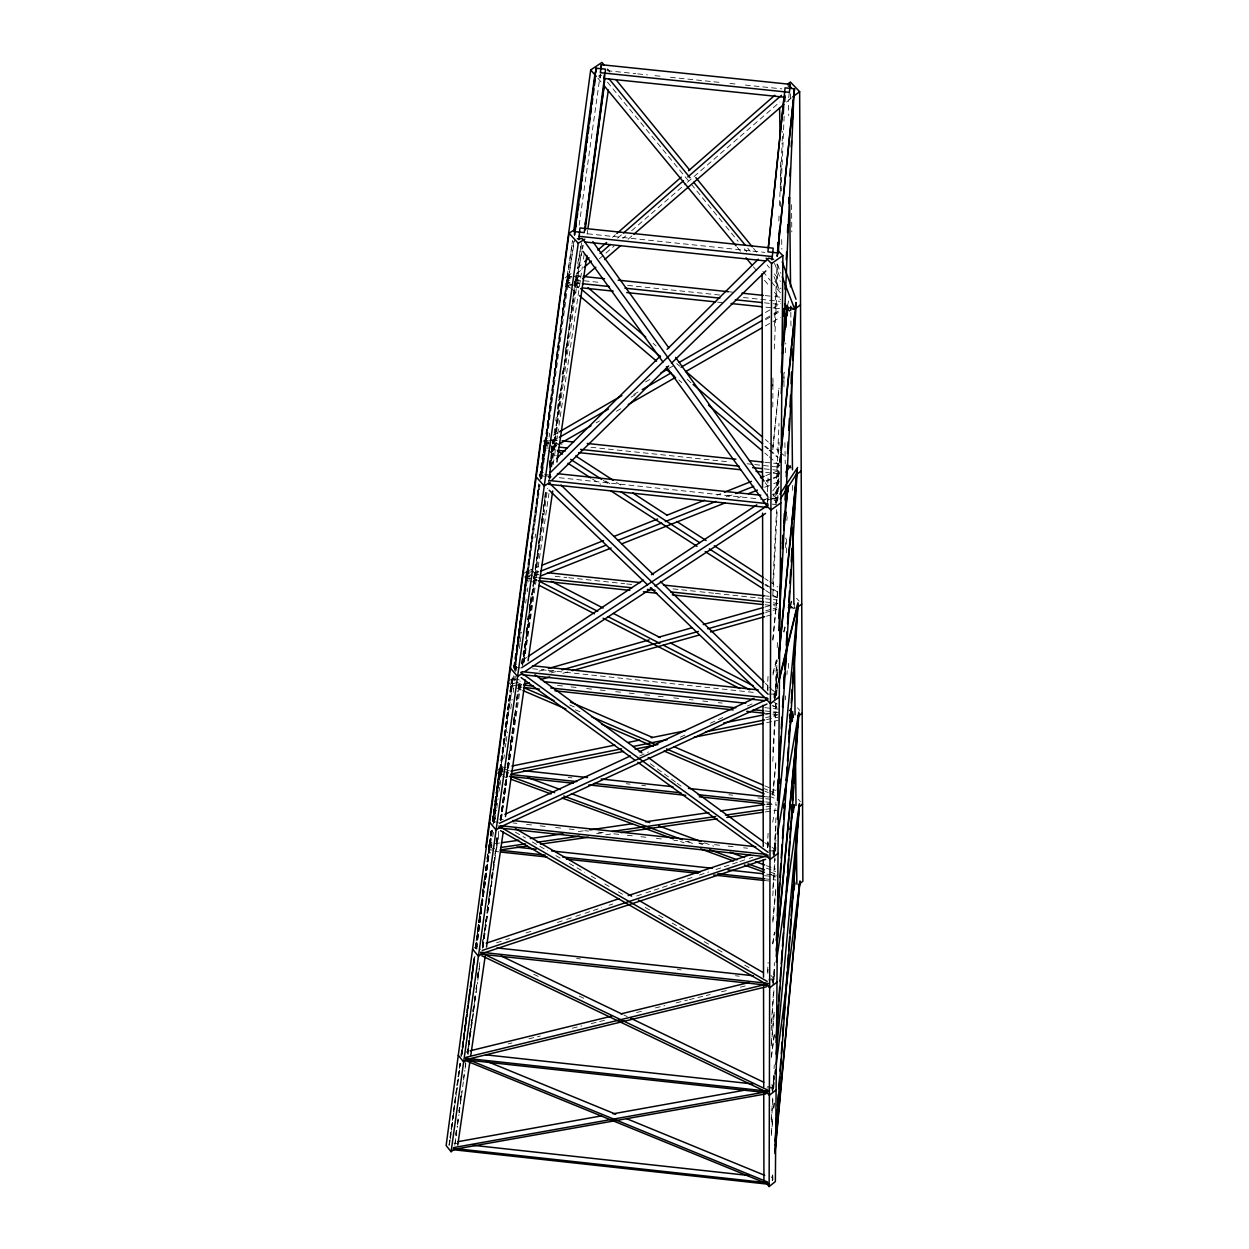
<?xml version="1.0" encoding="UTF-8"?>
<svg xmlns="http://www.w3.org/2000/svg" width="1249" height="1249" viewBox="0 0 1249 1249"><rect width="100%" height="100%" fill="white"/><g stroke="black" fill="none" stroke-linecap="round" stroke-linejoin="round"><path stroke-width="0.75" stroke-dasharray="5 3.75" d="M541.036 477.274L544.47 440.616L548.17 440.647M541.395 478.586L544.47 440.616M549.576 477.337L549.591 473.917M570.59 288.176L567.624 285.662L567.655 278.418L574.774 276.294L580.691 281.353M772.819 407.08L772.928 378.01M541.332 477.696L567.077 278.433L570.387 278.777M575.352 279.308L551.324 467.001M515.244 671.993L515.322 664.983M773.1 853.645L773.147 850.397M515.166 669.042L526.407 571.901L529.748 571.98M600.285 74.472L600.207 78.047L601.034 71.677M493.574 823.153L509.873 692.961M772.335 982.339L772.397 979.341M493.979 822.498L511.59 679.487L514.619 679.597M545.095 448.578L545.282 441.99L551.231 440.116L557.741 444.347M493.386 818.454L499.225 769.29L502.925 769.446M494.198 822.498L494.307 819.282M767.76 504.939L767.386 493.761M767.479 491.809L768.119 476.228M774.411 326.223L777.034 263.898M778.83 221.026L779.079 215.187M779.485 205.445L782.093 143.12M782.186 141.168L782.592 131.426M767.932 501.036L768.088 497.133M772.772 386.019L773.115 378.213M774.333 348.971L777.955 263.196M780.344 206.663L780.594 200.808M781 191.066L784.2 115.033M776.3 504.752L775.66 499.413L779.017 423.442M776.378 502.801L778.111 463.816M778.549 454.074L779.064 442.365M527.047 579.083L527.328 573.057L532.308 571.386L539.225 574.977M476.853 949.287L477.009 946.289M767.323 690.166L768.119 674.632M772.803 583.424L776.581 509.686M776.987 501.926L778.97 463.114M767.901 690.775L768.088 686.888M772.788 595.586L777.19 510.107M777.69 500.396L779.095 473.199M783.794 381.897L784.294 372.186M785.293 352.764L785.793 343.053M775.114 698.581L776.488 661.096M777.206 647.513L777.518 641.689M775.223 696.63L777.19 659.722M767.308 846.916L768.104 833.333M772.866 751.836L775.691 703.328M776.144 695.552L777.518 672.274M767.792 846.838L768.119 841.014M772.788 761.359L776.191 703.078M776.644 695.303L777.331 683.656M785.293 547.655L785.855 537.944M786.886 520.458L787.104 516.571M775.957 825.636L774.208 854.769L775.926 817.954M767.526 972.065L768.135 962.386M772.85 888.742L774.817 857.751M775.317 849.991L775.941 840.312M767.838 973.393L768.088 969.521M772.788 895.783L775.145 858.922M775.645 851.162L775.894 847.275M785.324 699.815L785.559 695.927M786.932 674.585L787.182 670.713M773.49 983.322L774.427 962.604M773.615 981.386L774.364 969.739M549.81 478.632L550.06 474.807M550.184 472.903L551.715 449.983M771.32 1023.821L773.693 988.88M771.211 1030.456L774.13 987.694M549.716 472.075L550.466 460.99M772.881 1090.97L773.521 1076.482M774.052 1068.722L774.318 1064.835M773.943 1075.42L772.616 1090.518L774.052 1074.967M771.195 1119.432L772.725 1098.043M773.412 1088.316L774.239 1076.654M771.32 1122.117L773.115 1096.95M773.802 1087.255L774.349 1079.511M772.241 1179.977L772.803 1172.187M772.522 1180.508L772.788 1176.636M771.32 1133.03L772.756 1117.543M773.646 1107.863L774.364 1100.119M771.289 1135.528L772.897 1118.089M773.802 1108.394L774.333 1102.57M772.304 1180.071L772.85 1174.263M772.46 1180.695L772.819 1176.823M772.819 920.31L775.941 887.446M772.834 922.184L775.972 889.257M774.458 969.318L773.178 982.854L774.302 973.205M771.242 1043.274L774.349 1010.238M771.211 1045.819L774.474 1011.034M767.573 847.79L768.135 841.998M772.788 793.724L775.957 760.891M767.807 847.368L768.182 843.497M772.834 795.145L776.019 762.265M794.52 603.345L794.083 607.857L794.536 605.109M775.879 833.083L773.849 854.316L774.286 851.974M774.864 696.255L775.988 684.671M776.175 682.735L777.487 669.23M775.145 695.24L777.409 672.04M775.894 502.566L778.986 471.529M779.126 471.857L776.238 500.74L772.834 500.365M772.803 639.472L777.549 591.23M772.881 640.3L777.456 593.899M767.401 501.676L767.792 497.789M772.897 447.361L778.97 387.237M772.788 449.796L779.001 388.205M788.744 97.656L789.415 91.255M528.608 617.147L523.612 661.502L543.034 513.667L522.566 664.484M528.827 615.226L530.122 603.657M530.341 601.721L531.215 594.009M522.441 665.655L525.267 640.815M526.126 633.181L526.781 627.451M528.077 615.991L527.64 619.816L528.202 615.991M500.521 820.171L503.581 795.16M503.815 793.24L504.986 783.607M501.302 818.876L506.704 774.411M506.938 772.475L508.109 762.811M509.046 755.067L509.514 751.211M510.451 743.467L510.919 739.611M514.822 665.483L526.407 571.901M483.035 947.195L489.514 895.424M489.749 893.503L490.716 885.838L490.17 889.647M491.919 876.236L492.387 872.411L491.794 876.267M493.839 860.904L493.355 864.745L493.855 860.873M468.703 1047.115L472.138 1020.074M473.121 1012.346L473.855 1006.553M474.105 1004.618L475.073 996.889M476.056 989.161L476.556 985.305M477.774 975.641L478.273 971.784M482.473 947.335L484.909 928.023M485.143 926.087L486.111 918.358M487.079 910.615L487.813 904.822M510.123 691.04L511.341 681.423M467.86 1049.956L469.093 1040.323M469.343 1038.387L470.561 1028.754M461.615 1053.516L473.933 959.06M475.432 947.491L476.946 935.938M477.196 934.002L478.445 924.369M478.695 922.433L480.209 910.864M480.459 908.944L481.458 901.232M482.457 893.519L483.222 887.742M483.472 885.806L484.471 878.094M485.471 870.397L485.986 866.541M486.985 858.828L487.734 853.036M474.542 957.983L461.989 1054.546L474.932 956.172M475.791 948.319L491.216 831.116M492.98 817.595L494.229 807.931M494.479 805.995L495.728 796.331M495.978 794.411L497.227 784.747M497.477 782.811L498.726 773.147M476.556 948.834L491.903 829.961M772.35 1092.297L774.364 1076.825M493.917 822.185L513.198 676.193M514.213 668.496L526.344 573.494L529.654 573.837M491.076 847.634L491.497 844.433L491.606 846.197M538.631 486.517L514.729 667.372L520.411 667.981M539.896 476.884L544.47 442.255L548.139 442.646M515.088 668.449L539.178 485.986M540.192 478.305L544.47 442.255M501.77 771.804L502.223 768.369L502.317 770.399M567.077 278.433L541.036 475.791L546.125 476.337M455.901 1134.311L456.4 1130.454M457.93 1118.885L457.415 1122.742L457.93 1118.932M460.459 1099.62L460.975 1095.763L460.522 1099.62M454.777 1145.317L455.791 1137.605M456.057 1135.684L457.321 1126.067M457.571 1124.131L458.086 1120.291M459.101 1112.594L460.366 1102.961M460.616 1101.04L461.88 1091.407M463.66 1077.934L464.16 1074.093M465.174 1066.396L465.69 1062.54M467.469 1053.672L468.234 1047.88M468.484 1045.944L469.749 1036.264M470.014 1034.328L471.279 1024.664M471.544 1022.728L472.044 1018.856M473.074 1011.112L473.574 1007.256M474.589 999.512L475.104 995.64M477.649 976.296L478.164 972.425M467.875 1053.375L474.479 1003.15M474.729 1001.214L476.01 991.55M476.259 989.614L476.775 985.758M477.789 978.029L479.054 968.365M479.304 966.445L479.819 962.573M482.364 943.26L482.863 939.389M482.567 947.429L486.876 914.69M487.126 912.769L489.905 891.583M491.684 878.094L492.449 872.317M496.493 841.498L497.008 837.642M482.957 947.476L491.544 882.075M491.809 880.155L496.103 847.462M496.353 845.542L497.367 837.845M500.615 820.515L507.188 770.477M507.437 768.557L508.702 758.939M508.952 757.003L510.217 747.386M510.466 745.466L511.731 735.848M511.996 733.912L512.746 728.136M513.761 720.439L514.26 716.598M501.239 819.079L515.868 707.637M516.867 699.955L518.132 690.354M518.382 688.433L518.897 684.593M521.66 663.453L522.675 655.772M522.816 664.327L536.945 556.57M537.195 554.65L538.46 545.017M538.709 543.096L539.209 539.256M540.224 531.559L540.723 527.702M541.738 520.006L542.238 516.165M543.253 508.468L543.752 504.612M544.751 496.915L545.267 493.074M545.797 492.528L543.284 511.747L546.016 492.465M549.576 463.722L550.075 459.882M551.074 452.2L551.839 446.424M549.529 476.696L550.278 470.935M550.528 469.031L569.575 323.382M569.841 321.461L571.09 311.875M571.339 309.971L572.089 304.21M573.088 296.544L573.588 292.719M574.602 285.053L575.102 281.212M549.81 478.601L550.309 474.729M449.078 1145.302L449.843 1139.51M450.093 1137.589L454.433 1104.819M454.698 1102.898L460.054 1062.415M461.068 1054.718L466.689 1012.314M466.939 1010.379L468.219 1000.746M468.469 998.825L469.749 989.177M469.999 987.256L471.279 977.624M471.529 975.688L472.809 966.055M473.059 964.134L473.839 958.342M476.134 940.997L477.399 931.364M477.664 929.443L478.929 919.795M479.194 917.874L479.959 912.098M480.974 904.385L481.489 900.529M482.504 892.816L483.02 888.96M484.034 881.248L484.55 877.407M485.564 869.694L486.08 865.838M487.11 858.125L487.61 854.269M449.499 1144.74L460.194 1063.898M461.224 1056.201L474.214 958.03M475.572 948.6L486.954 861.794M487.094 861.56L491.185 830.601M492.465 820.936L493.995 809.321M495.026 801.593L496.306 791.913M496.556 789.993L497.071 786.121M449.047 1145.083L449.827 1139.291M450.077 1137.355L459.882 1063.992M460.912 1056.264L471.232 979.029M471.482 977.093L474.074 957.796M475.354 948.132L478.976 921.106M479.226 919.17L482.067 897.937M482.317 896.001L485.408 872.832M485.674 870.896L486.189 867.04M487.219 859.312L488.515 849.663M488.765 847.728L489.28 843.871M490.311 836.143L491.091 830.351M492.371 820.702L493.152 814.91M493.417 812.974L493.933 809.118M494.963 801.39L496.243 791.741M496.509 789.805L497.024 785.949M498.819 772.428L498.054 778.221L499.116 770.649L502.801 771.039M491.544 830.616L476.088 948.678L480.756 949.193M492.902 821.577L511.497 680.97L511.575 683.344M450.343 1138.854L451.638 1129.221M451.904 1127.285L453.184 1117.652M453.449 1115.716L454.73 1106.083M454.995 1104.147L456.275 1094.514M456.541 1092.578L460.397 1063.664M461.427 1055.951L474.308 959.544M475.853 947.975L491.575 830.351M492.855 820.718L499.303 772.507M462.817 1048.489L465.658 1027.318M465.908 1025.398L475.182 956.11M476.478 948.725L491.919 831.007M493.261 821.795L512.855 675.459M513.885 667.762L526.344 573.494M771.289 1056.56L774.38 1033.36M771.336 1057.591L774.411 1034.437M476.181 947.148L491.731 831.163M493.012 821.483L512.433 676.505M513.729 666.841L526.922 573.338M492.512 830.101L475.666 951.004M493.277 822.529L513.214 675.662M513.948 668.543L538.741 483.753M539.787 476.056L543.908 445.253L545.157 442.068L548.779 442.755M514.338 668.699L539.053 485.065M540.083 477.321L566.359 282.087L567.936 278.215L541.129 477.102M540.427 477.774L572.479 240.511M513.745 675.881L493.012 824.449M514.775 668.137L539.443 484.581M540.489 476.853L545.157 442.068M540.083 484.831L515.634 666.341L514.088 670.635M573.744 241.447L542.175 474.651L540.177 479.71M455.854 1134.373L456.369 1130.517M455.073 1143.6L455.854 1137.808M456.104 1135.887L457.399 1126.239M457.665 1124.319L458.961 1114.67M459.21 1112.75L463.348 1081.899M463.613 1079.963L464.909 1070.331M465.159 1068.395L465.939 1062.618M468.266 1045.272L469.562 1035.624M469.827 1033.704L471.123 1024.055M472.934 1010.566L473.449 1006.71M467.329 1054.109L468.11 1048.333M468.359 1046.397L469.655 1036.764M469.921 1034.843L471.216 1025.21M471.482 1023.274L471.997 1019.418M473.028 1011.706L473.543 1007.865M474.589 1000.152L475.104 996.296M476.15 988.584L476.665 984.727M477.696 977.03L478.211 973.174M467.953 1053.329L477.54 982.12M477.805 980.2L480.131 962.87M482.457 945.555L483.753 935.923M484.019 934.002L485.315 924.385M485.564 922.449L486.095 918.608M487.126 910.911L488.421 901.278M488.671 899.358L489.202 895.517M496.446 841.623L496.961 837.782M482.348 948.272L489.905 892.223M490.17 890.287L491.482 880.623M491.731 878.687L493.043 869.023M493.308 867.087L494.604 857.423M494.869 855.487L495.385 851.631M496.431 843.887L497.211 838.095M483.129 947.07L498.773 831.241M500.334 819.672L502.426 804.215M502.676 802.295L506.329 775.27M507.375 767.542L508.671 757.893M508.936 755.957L510.248 746.309M510.498 744.373L511.028 740.516M512.074 732.804L513.37 723.14M513.636 721.219L514.151 717.348M516.758 698.05L517.289 694.194M500.537 819.984L516.446 702.594M516.711 700.658L518.023 691.04M518.273 689.12L519.053 683.344M521.676 664.093L522.707 656.396M522.972 654.476L523.503 650.62M526.11 631.385L526.625 627.529M529.233 608.294L529.763 604.438M501.255 820.171L520.13 681.064M522.488 663.687L533.776 580.613M534.041 578.677L536.914 557.429M537.179 555.493L538.491 545.829M538.756 543.908L541.379 524.58M541.644 522.644L542.956 512.996M543.206 511.06L545.579 493.667M549.513 464.69L550.028 460.834M551.074 453.106L552.136 445.378M549.435 467.345L552.339 446.08M552.604 444.16L553.916 434.496M554.181 432.56L554.712 428.688M555.758 420.96L556.289 417.088M557.335 409.36L558.662 399.696M558.928 397.775L559.443 393.903M562.081 374.575L562.612 370.719M565.251 351.391L565.781 347.519M569.731 318.526L570.247 314.67M523.831 662.126L547.562 488.375M549.138 476.79L549.935 470.998M550.2 469.062L576.023 279.87M548.967 477.821L550.028 470.108M550.294 468.172L581.019 244.492M551.746 466.985L581.472 251.19M581.737 249.254L582.268 245.413M491.341 847.322L491.872 843.559M492.715 836.752L493.48 832.256M495.135 819.609L496.478 810.086M496.759 808.181L498.101 798.673M499.163 791.054L499.709 787.245M499.975 785.34L501.192 777.612L496.009 771.179M501.317 775.816L502.801 766.246M503.737 758.643L504.393 754.88M505.361 747.167L505.892 743.342M506.173 741.422L507.516 731.867M510.747 708.901L512.106 699.331M513.214 692.383L513.714 687.856M514.791 680.205L515.337 676.38L509.53 680.58M516.149 670.604L516.696 666.747M519.397 648.574L519.959 643.657M520.224 641.736L521.582 632.119M525.657 603.251L526.204 599.395M527.281 591.698L527.827 587.857M528.827 581.878L529.357 578.053M535.04 537.819L535.587 533.994M549.092 437.088L549.638 433.231M579.161 225.242L600.301 74.034M496.712 848.414L499.21 831.381M500.88 820.031L521.005 683.328L518.101 685.436M524.096 662.282L548.951 493.48M553.198 464.644L557.444 435.807M557.725 433.887L582.315 266.818M583.439 259.136L584.579 251.455M587.124 234.156L587.686 230.316M772.866 984.868L774.271 975.282M772.709 943.573L774.442 932.082M772.803 943.901L774.521 932.441M582.128 250.846L575.446 285.069L567.14 285.225L566.952 276.888L572.62 241.135M567.14 285.225L574.649 239.621M771.913 1090.127L772.507 1086.458M773.459 856.564L775.957 842.56M772.709 981.371L773.24 978.42M772.694 822.185L775.988 804.091M774.037 853.395L774.614 850.226M577.741 263.555L578.802 257.903M579.161 256.014L581.644 242.852M774.864 697.02L777.424 685.826M582.502 248.941L583.236 245.132M773.193 854.207L774.115 849.445L769.4 845.995M506.204 767.198L500.49 768.354L499.444 773.443L505.174 772.288M776.066 502.207L778.845 495.712M774.052 697.941L775.192 692.789L769.587 687.356M787.448 305.896L788.681 300.572M515.587 669.589L516.383 666.17M528.983 578.193L526.344 576.866L527.734 570.949L533.151 568.779M774.177 700.673L777.409 687.606M548.857 477.914L549.81 474.183L552.089 476.806M772.928 675.006L776.769 660.096M783.982 632.15L785.434 626.545M545.907 439.617L544.236 446.049L550.981 442.146M541.754 478.414L542.706 474.698M772.928 673.102L776.347 659.909M783.654 631.666L785.106 626.014M775.582 502.254L776.566 498.554L773.162 493.792M574.306 284.475L575.352 280.978M569.419 284.132L566.515 282.727L568.623 275.732L571.542 273.172M511.996 680.877L511.138 683.078L514.12 683.578M548.436 481.677L550.419 476.618L545.47 475.447M574.462 283.742L575.508 281.166M773.022 496.259L779.36 487.016M772.803 490.888L779.392 481.521M549.622 465.409L553.76 461.318M577.397 268.051L581.784 264.21M612.494 237.326L615.414 234.765M566.515 282.727L569.435 280.182M576.741 273.812L582.596 268.707M617.677 238.122L622.064 234.297M575.883 279.23L581.753 274.124M599.364 258.824L614.04 246.069M622.845 238.418L625.78 235.858M631.651 230.753L685.966 183.572M687.434 182.292L779.922 101.95M575.243 284.959L581.113 279.87M628.075 239.23L632.478 235.421M786.573 102.059L790.976 98.249M791.335 97.906L788.572 99.982L788.728 115.548M488.843 844.73L491.919 842.451M497.336 770.211L502.66 766.308M762.561 501.489L766.824 498.398M534.119 578.084L536.773 576.179L531.574 569.872M523.909 573.353L530.544 568.607M474.089 948.053L477.087 945.915M553.088 447.47L556.039 445.409L550.247 438.477M543.221 441.225L547.624 438.118M492.418 820.39L495.166 818.485M574.399 286.083L580.051 282.196L573.353 274.28M565.173 277.824L570.824 273.937M513.48 666.123L516.508 664.078M523.425 659.613L526.656 657.458M539.1 475.026L543.456 472.184M554.337 434.73L557.725 432.779M645.546 381.929L650.604 378.993M669.183 368.236L674.257 365.301M765.45 312.484L780.656 303.694M552.683 441.178L557.741 438.258M633.743 394.465L638.817 391.546M765.496 318.542L772.257 314.654M773.943 313.671L780.703 309.783M552.074 442.661L557.116 439.757M631.073 397.182L636.116 394.278M765.512 319.791L772.241 315.919M773.927 314.951L780.641 311.079M552.105 448.11L557.179 445.19M596.116 422.896L599.489 420.96M616.428 411.264L621.502 408.361M765.372 325.942L780.594 317.215M639.629 756.051L648.481 751.945M680.315 737.191L685.607 734.74M710.369 723.249L722.749 717.519M747.511 706.028L752.819 703.577M534.947 568.061L538.553 566.624M717.176 495.119L720.782 493.683M765.887 475.619L771.289 473.465M773.1 472.731L778.517 470.576M534.822 572.901L538.428 571.464M726.262 496.649L729.869 495.213M765.996 480.834L771.414 478.679M773.209 477.961L778.627 475.791M526.344 576.866L538.975 571.839M728.464 496.415L732.086 494.979M766.371 481.333L771.788 479.179M773.584 478.461L779.001 476.306M533.432 578.818L537.054 577.381M737.581 497.976L741.188 496.54M764.685 487.251L771.898 484.378M773.709 483.675L779.126 481.521M496.587 942.823L503.956 940.356M505.798 939.732L509.483 938.499M526.079 932.956L531.606 931.114M557.429 922.48L564.798 920.029M566.64 919.405L574.025 916.938M575.867 916.329L583.236 913.862M585.078 913.253L601.675 907.695M609.044 905.244L612.744 904.011M636.709 896.001L644.078 893.535M645.92 892.91L692.024 877.516M699.393 875.049L708.605 871.974M715.989 869.507L738.112 862.107M739.954 861.498L747.324 859.031M749.181 858.406L752.866 857.173M567.624 285.662L572.963 284.069M539.006 671.15L544.595 669.558M764.825 607.092L777.877 603.376M598.349 76.127L601.799 75.159M549.138 671.962L554.743 670.385M765.731 610.792L771.336 609.215M773.193 608.685L776.925 607.639M517.273 682.454L511.684 684.046L512.871 678.566L515.899 680.143M550.887 672.992L556.492 671.416M765.59 612.478L771.195 610.902M773.053 610.371L776.784 609.325M518.085 685.873L521.817 684.827L517.992 684.483M562.909 673.289L570.387 671.197M766.496 616.179L775.848 613.556M792.647 608.841L796.378 607.795M508.202 1043.867L511.981 1042.946M528.967 1038.793L540.286 1036.03M572.37 1028.192L581.8 1025.897M591.245 1023.587L604.454 1020.355M636.537 1012.533L642.189 1011.144M655.397 1007.912L664.843 1005.617M676.162 1002.853L687.481 1000.09M689.37 999.622L710.135 994.547M721.454 991.784L728.994 989.942M740.329 987.178L747.87 985.336M765.59 714.475L771.304 713.304M773.209 712.914L777.034 712.149M765.699 717.582L771.414 716.411M773.334 716.036L777.143 715.255M766.558 719.565L778.002 717.254M766.667 722.656L778.111 720.361M499.6 843.013L489.998 844.402L489.062 849.164L494.823 848.336M578.334 831.569L586.015 830.46M766.527 804.231L776.129 802.842M766.027 806.838L771.788 806.011M596.647 833.661L604.329 832.568M765.699 809.321L771.46 808.493M605.796 834.785L613.478 833.676M765.215 811.928L776.737 810.273M767.151 499.6L775.66 499.413M566.952 276.888L571.933 276.778M769.025 694.054L774.739 694.069M544.439 448.016L549.997 448.063M772.694 498.46L776.566 498.554M768.806 850.834L773.958 850.944M526.297 578.428L532.948 578.584M768.588 979.872L773.287 980.043M511.45 685.248L515.978 685.404M499.069 774.364L504.627 774.614M766.964 1087.879L772.725 1088.129M492.153 845.511L488.749 845.339L488.64 848.336L488.64 846.557L492.028 846.931M488.593 849.835L493.714 850.101M607.014 70.678L635.835 73.675M637.755 73.878L647.372 74.878M655.054 75.674L662.735 76.47M670.432 77.282L722.312 82.668M730.009 83.464L737.691 84.261M745.372 85.073L781.89 88.866M587.608 233.797L764.888 252.376M575.555 275.67L581.363 276.279M728.417 291.72L734.209 292.328M765.169 295.591L772.912 296.403M774.848 296.606L780.656 297.215M575.524 279.885L600.613 282.524M627.638 285.365L720.283 295.092M743.436 297.527L780.11 301.384M574.618 282.883L580.426 283.492M764.419 302.82L779.907 304.444M567.062 282.649L570.356 282.992M574.571 287.083L578.443 287.489M717.551 302.102L723.343 302.711M765.856 307.176L781.312 308.8M552.433 439.789L558.241 440.397M764.872 462.271L778.392 463.691M552.448 443.176L562.081 444.207M590.996 447.267L729.744 461.958M747.089 463.785L752.866 464.394M754.786 464.597L779.844 467.251M544.502 445.659L548.17 446.049M764.201 468.843L779.657 470.483M551.59 449.718L555.446 450.14M765.684 472.403L771.476 473.012M773.396 473.215L779.189 473.824M547.749 476.493L551.605 476.899M559.333 477.727L758.315 498.819M760.251 499.022L767.979 499.85M772.304 504.159L775.691 504.518M764.169 595.773L777.705 597.225M533.963 574.056L537.835 574.462M555.212 576.32L566.796 577.553M568.732 577.756L624.734 583.72M626.655 583.939L632.447 584.548M673.008 588.872L698.113 591.542M700.033 591.745L713.554 593.197M715.49 593.4L756.035 597.725M757.971 597.928L763.764 598.536M765.699 598.739L771.492 599.364M773.428 599.567L777.284 599.988M526.407 576.289L529.717 576.648M533.136 577.257L537.008 577.663M765.496 602.018L771.304 602.643M773.24 602.845L777.112 603.251M533.182 580.051L537.039 580.473M765.091 604.766L776.691 606.015M532.636 668.761L546.219 670.213M548.155 670.416L755.707 692.633M772.881 706.153L776.769 706.575M557.554 685.451L563.361 686.076M571.105 686.903L576.913 687.528M586.608 688.574L592.416 689.183M600.16 690.026L607.904 690.853M615.648 691.681L621.456 692.305M629.199 693.133L635.023 693.757M644.703 694.787L650.51 695.412M658.254 696.239L665.998 697.067M673.742 697.894L681.486 698.737M689.245 699.565L693.117 699.971M702.797 701.017L708.605 701.626M718.284 702.672L722.156 703.078M764.763 707.652L778.314 709.104M764.794 710.915L778.283 712.367M518.101 686.841L521.973 687.262M764.216 713.21L777.784 714.662M764.06 796.534L771.82 797.362M568.154 777.471L572.026 777.893M626.249 783.732L630.12 784.138M641.736 785.387L645.608 785.808M728.87 794.77L732.741 795.176M757.924 797.892L763.732 798.517M765.668 798.72L771.476 799.344M765.699 801.92L771.476 802.545M767.105 804.091L776.784 805.137M499.303 819.079L503.16 819.485M512.996 822.95L516.867 823.356M526.563 824.402L532.371 825.043M540.13 825.87L545.938 826.495M555.633 827.541L561.441 828.165M569.201 829.008L575.008 829.633M584.704 830.679L588.576 831.1M598.271 832.146L604.079 832.771M613.774 833.817L619.582 834.441M627.326 835.269L633.149 835.893M640.893 836.736L648.653 837.564M656.396 838.407L662.22 839.031M673.851 840.28L677.723 840.702M685.467 841.545L689.354 841.967M699.034 842.997L704.858 843.637M714.537 844.683L720.361 845.308M728.105 846.135L735.864 846.978M743.608 847.806L747.48 848.227M493.527 821.701L498.663 822.248M766.761 874.144L776.456 875.19M764.513 875.658L776.129 876.907M764.357 878.765L775.988 880.014M494.838 851.412L498.71 851.818M764.045 880.467L771.788 881.31M576.601 958.529L580.473 958.951M677.348 969.458L681.22 969.88M735.474 975.766L739.346 976.172M453.996 1143.21L461.755 1144.068M499.569 770.586L503.206 771.179M767.479 1086.536L773.178 1087.489M770.742 978.81L773.834 979.341M525.907 575.976L529.17 576.57M543.908 445.253L547.53 445.94M544.423 474.198L549.06 475.073M566.359 282.087L569.606 282.742M773.412 498.164L776.769 498.866M769.868 497.836L775.145 499.335L775.223 503.175M507.25 777.877L499.959 775.192L500.303 770.04L503.909 768.697L509.373 770.727M680.549 841.529L684.202 842.872M769.93 874.362L775.41 876.361M704.467 842.778L713.585 846.135M766.449 865.666L775.567 869.039M503.956 771.382L509.42 773.396M699.003 843.278L702.656 844.621M766.449 868.149L775.567 871.505M687.824 841.685L695.131 844.371M769.93 871.896L775.41 873.91M516.493 684.53L521.848 686.825M575.414 709.822L582.565 712.882M764.716 791.07L768.276 792.6M770.071 793.365L775.426 795.675M521.208 689.823L512.277 685.998L512.605 680.44L516.821 678.956L522.176 681.267M769.446 796.144L776.581 799.204M764.841 785.824L775.551 790.445M516.165 681.97L521.52 684.28M569.7 704.982L576.851 708.058M764.216 788.619L767.792 790.149M769.571 790.914L776.706 793.989M568.623 275.732L571.527 277.122M623.751 1014.922L627.248 1016.608M533.745 974.267L538.99 976.796M579.239 996.124L584.485 998.638M530.513 580.863L537.413 584.423M772.507 705.388L777.69 708.058M530.778 574.837L537.694 578.412M533.76 578.334L537.226 580.114M773.896 702.235L777.362 704.014M500.49 768.354L503.097 769.759M515.415 832.162L525.532 838.032M532.277 841.951L547.452 850.741M555.883 855.627L560.942 858.563M569.372 863.449L584.548 872.255M591.292 876.158L598.037 880.077M604.781 883.98L611.526 887.898M618.271 891.802L625.015 895.72M645.233 907.445L651.978 911.364M658.723 915.267L665.467 919.186M672.212 923.089L684.015 929.943M704.249 941.668L710.993 945.587M717.738 949.49L724.482 953.409M744.716 965.134L751.461 969.052M548.358 450.67L556.523 455.932M592.479 479.054L600.644 484.3M765.653 590.449L777.097 597.803M545.282 441.99L548.545 444.098M550.184 445.144L555.087 448.313M605.687 480.99L610.589 484.159M765.653 584.313L777.081 591.698M551.028 446.705L555.93 449.874M603.251 480.412L608.138 483.582M764.794 584.688L768.057 586.796M769.696 587.857L777.846 593.119M616.444 482.379L621.331 485.549M764.794 578.552L768.057 580.66M769.696 581.722L777.846 586.999M650.276 763.701L675.475 782.061M677.052 783.217L681.782 786.651M764.669 842.544L767.823 844.839M572.073 289.44L578.006 294.467M678.847 380.055L681.798 382.569M764.841 453.059L767.807 455.573M769.29 456.837L779.673 465.643M574.759 283.539L579.193 287.332M687.184 379.415L691.618 383.209M765.575 446.283L768.541 448.797M770.024 450.062L777.409 456.369M575.055 284.725L579.505 288.519M764.7 446.361L767.667 448.891M769.15 450.155L778.033 457.727M653.118 343.366L656.068 345.911M676.755 363.631L679.721 366.16M765.434 439.57L768.385 442.099M769.868 443.364L778.736 450.951M780.219 452.216L784.653 456.01M765.387 683.281L768.197 685.998M772.522 494.276L778.486 500.396M773.084 690.354L776.8 694.303M772.413 847.275L775.785 850.944M796.534 598.255L799.141 601.144M770.852 975.313L774.536 979.419M797.455 707.793L799.828 710.462M771.585 1084.85L773.849 1087.411M798.22 799.204L800.39 801.686M771.195 1176.792L773.272 1179.181M607.529 68.914L609.762 71.505M565.688 283.726L570.168 289.003M543.752 447.454L546.063 450.233M597.849 78.109L601.55 82.606M737.347 247.333L741.063 251.83M753.397 266.802L758.346 272.782M764.513 280.276L769.446 286.271M774.396 292.25L780.563 299.744M524.658 576.835L527.781 580.613M607.42 82.106L690.072 182.76M691.306 184.259L724.607 224.836M725.841 226.334L738.175 241.354M744.357 248.863L746.824 251.876M762.858 271.408L770.258 280.416M771.492 281.915L780.125 292.438M747.792 248.27L750.243 251.283M774.833 281.29L780.968 288.8M607.404 69.148L609.855 72.161M753.522 248.332L757.191 252.844M767.027 264.897L769.478 267.911M774.38 273.937L780.531 281.462M508.093 681.626L513.761 688.589M466.283 1051.627L468.422 1054.265M488.156 849.991L490.545 852.989M765.231 482.692L768.635 487.438M774.005 276.575L780.672 292.812M774.505 263.336L780.812 279.448M777.424 264.32L780.875 273.281M514.869 678.519L514.947 680.892M541.332 473.605L541.535 481.255M575.289 278.386L575.446 285.069M780.453 162.011L780.922 191.081M781.687 239.527L781.843 249.207M783.81 373.045L784.075 390.453M784.903 442.63L785.246 463.894M786.448 539.193L786.714 556.554M788.416 663.313L788.509 669.167M790.82 312.188L790.976 327.753M792.631 485.393L792.693 491.247M790.508 93.706L790.555 99.545M791.554 204.633L791.804 231.877M774.037 693.741L774.037 697.254M459.445 1107.332L458.945 1111.188L459.476 1107.348"/><path stroke-width="1.5" d="M777.44 250.253L782.873 255.592L775.364 1181.585L769.134 1186.55L771.554 263.523L766.121 258.184M574.556 234.984L596.116 68.195L605.562 69.179L584.235 232.626L574.587 231.611M578.833 239.667L579.958 227.942L773.209 248.176L771.929 259.901M596.054 71.786L596.116 68.195M601.284 68.289L601.362 64.698L790.211 84.323L789.384 92.332L600.316 72.676L601.362 64.698M777.768 246.365L777.924 242.462M783.326 113.893L783.732 104.151M778.455 251.502L779.36 230.05M784.778 101.388L785.028 95.533M781.265 372.795L781.609 365.005M782.467 345.536L782.904 335.794M783.763 316.309L784.107 308.519M784.965 289.05L785.231 283.195M786.261 259.823L786.605 252.033M787.463 232.548L787.807 224.758M788.759 203.337L789.009 197.498M789.961 176.062L790.305 168.272M791.257 146.851L791.523 140.996M792.459 119.576L792.803 111.785M781.234 393.638L794.083 90.084M785.949 327.285L786.245 321.461M787.182 315.856L787.682 306.146M778.752 618.396L779.267 608.7M779.985 595.117L780.609 583.47M781.218 571.839L781.936 558.256M782.452 548.545L783.17 534.962M783.794 523.331L784.31 513.62M785.028 500.037L785.652 488.39M786.261 476.759L786.886 465.112M787.51 453.465L788.119 441.834M788.744 430.187L789.352 418.54M789.977 406.909L790.586 395.262M791.21 383.615L791.835 371.968M792.444 360.337L793.068 348.69M793.786 335.107L794.411 323.46M778.736 630.589L795.894 308.144M788.057 491.825L788.275 487.937M779.376 648.684L779.61 644.796M779.954 638.973L780.297 633.134M777.549 790.789L778.236 779.157M778.705 771.398L779.517 757.815M779.985 750.056L780.797 736.473M781.265 728.713L781.952 717.067M782.53 707.371L783.232 695.724M783.701 687.965L784.513 674.382M784.965 666.623L785.777 653.04M786.245 645.28L787.057 631.697M787.526 623.938L788.213 612.291M788.79 602.596L789.493 590.949M789.961 583.189L790.773 569.606M791.226 561.847L792.038 548.264M792.506 540.505L793.318 526.922M793.786 519.162L794.473 507.516M794.942 499.756L795.754 486.173M777.471 800.375L797.127 472.06M779.985 783.248L780.235 779.36M776.316 933.534L777.065 921.918M777.44 916.095L778.439 900.591M778.705 896.72L779.579 883.152M779.954 877.344L780.828 863.777M781.218 857.969L782.093 844.402M782.467 838.594L783.342 825.027M783.732 819.219L784.606 805.652M784.981 799.844L785.855 786.277M786.245 780.469L787.12 766.902M787.495 761.094L788.369 747.527M788.759 741.719L789.633 728.151M790.008 722.344L790.882 708.776M791.273 702.968L792.147 689.401M792.522 683.578L793.271 671.962M793.786 664.203L794.661 650.651M795.035 644.827L795.785 633.212M796.3 625.452L797.674 604.141M776.254 940.638L798.049 604.984M791.913 721.001L792.178 717.113M776.238 956.593L776.503 952.706M792.241 721.391L792.506 717.504M776.191 1037.669L777.128 1024.071M777.518 1018.247L778.455 1004.664M778.72 1000.777L779.657 987.194M780.063 981.371L781 967.788M781.265 963.9L782.202 950.317M782.467 946.43L783.404 932.847M783.794 927.023L784.731 913.441M784.997 909.553L785.933 895.97M786.199 892.083L787.276 876.564M787.541 872.676L788.478 859.093M788.744 855.206L789.68 841.623M789.946 837.736L790.867 824.153M791.273 818.329L792.209 804.746M792.475 800.859L793.412 787.276M793.677 783.388L794.739 767.854M795.02 763.982L795.941 750.399M796.206 746.512L797.143 732.929M797.549 727.105L798.08 719.33M776.222 1042.369L798.829 713.882M793.037 812.24L793.318 808.353M793.365 812.225L793.771 806.417M775.02 1141.086L776.004 1127.472M776.285 1123.585L777.253 1109.986M777.534 1106.099L778.377 1094.436M778.783 1088.597L779.626 1076.935M780.047 1071.096L780.875 1059.433M781.296 1053.61L782.139 1041.947M782.545 1036.108L783.388 1024.445M783.81 1018.606L784.637 1006.944M785.059 1001.12L785.902 989.442M786.183 985.555L787.151 971.956M787.432 968.069L788.4 954.455M788.681 950.567L789.665 936.953M789.946 933.065L790.914 919.467M791.195 915.579L792.163 901.965M792.444 898.078L793.427 884.464M793.708 880.576L794.676 866.978M794.957 863.09L795.925 849.476M796.206 845.589L797.19 831.975M797.471 828.087L798.439 814.489M775.02 1145.645L799.469 804.762M776.207 1054.156L799.376 804.887M793.927 889.085L794.458 883.277M794.099 889.319L794.629 883.511M774.989 1151.032L799.75 881.888M774.958 1153.561L799.922 882.122M791.741 721.157L792.288 715.365M783.685 807.931L784.06 804.059M784.981 794.38L785.715 786.636M786.261 780.828L786.636 776.956M791.96 720.798L792.522 714.99M776.285 949.989L798.314 716.005M776.316 951.91L798.736 713.694M792.912 812.1L793.458 806.276M793.115 812.022L793.661 806.23M786.027 656.631L786.402 652.759M783.669 682.969L784.606 673.305M784.981 669.433L787.776 640.425M777.424 819.094L797.97 604.375M778.814 655.725L796.128 478.148M778.736 658.504L797.205 469.015L796.69 472.356M779.954 461.833L780.547 456.01M781.312 448.25L794.879 312.453M780.079 462.239L780.844 454.542M781.234 450.686L796.035 302.477L795.472 306.645M784.778 517.898L785.34 512.106M786.105 504.393L787.822 487.016M782.405 543.627L783.17 535.899M783.732 530.107L788.119 485.627M783.669 340.68L784.06 336.808M784.856 329.049L786.808 309.658M782.499 353.576L787.37 305.459M777.581 252.095L793.287 99.92M777.612 252.891L794.52 88.82L785.075 87.836L767.932 251.876L777.612 252.891L777.19 256.217M768.338 247.24L784.044 97.016M789.79 87.883L790.211 84.323M794.099 92.364L794.52 88.82M585.172 229.988L604.938 78.39M774.942 1073.968L775.442 1070.112M776.191 1064.32L800.031 880.888M575.805 227.068L576.304 223.228M577.069 217.467L577.569 213.641M578.084 209.801L578.833 204.04M579.598 198.294L580.098 194.454M580.598 190.613L581.363 184.852M581.862 181.027L582.627 175.266M583.127 171.425L583.892 165.664M584.391 161.839L585.157 156.078M585.656 152.237L586.421 146.492M586.921 142.651L587.686 136.89M588.185 133.05L588.935 127.304M589.45 123.464L590.199 117.703M590.715 113.862L591.464 108.117M591.979 104.276L592.729 98.515M593.244 94.674L593.993 88.929M594.508 85.088L595.258 79.327M793.427 890.303L794.192 884.495M791.366 907.071L794.692 881.981M485.767 847.009L590.683 69.96L601.94 62.45L604.173 65.042M575.602 229.113L569.044 233.188L446.127 1145.536L451.076 1151.719L454.917 1148.893M573.775 230.862L595.133 72.692L596.538 69.538M603.798 78.656L604.329 74.799M585.188 224.211L585.719 220.355M586.515 214.578L587.046 210.722M587.576 206.866L588.373 201.089M588.904 197.233L589.7 191.456M590.231 187.6L604.297 85.478M451.076 1151.719L578.24 243.258L584.797 239.168M470.842 1054.983L485.112 956.672M486.517 947.039L503.222 831.928M505.455 816.549L525.283 679.987M528.077 660.737L552.714 490.998M556.913 462.036L586.921 255.421M457.758 1145.083L470.014 1060.744M587.967 228.395L608.341 90.084M776.347 962.152L799.501 803.513M792.272 813.349L793.412 805.683M789.993 829.32L793.708 804.497M777.471 833.77L798.86 712.211M788.697 734.115L792.522 713.054M797.268 469.234L796.128 474.682L780.313 499.085M777.19 255.967L778.33 251.221M795.472 305.88L796.253 302.633M778.83 680.174L798.017 602.767M778.783 682.001L796.8 609.169M778.783 650.495L779.751 646.732M787.541 616.584L791.444 601.518M779.891 494.151L797.643 467.423M785.996 472.169L790.398 465.924M556.523 458.586L660.175 356.184M667.075 349.345L758.284 259.23M549.841 473.09L768.463 258.121L773.568 259.292M552.042 480.006L668.668 365.973M671.447 363.256L765.856 270.939M584.704 261.65L589.091 257.809M597.865 250.128L606.639 242.447M616.881 233.485L681.22 177.171M688.542 170.77L774.817 95.252M584.064 267.442L591.37 261.057M600.144 253.422L610.371 244.492M623.532 233.017L683.484 180.762M687.856 176.936L781.437 95.346M582.58 278.605L595.789 267.177M604.594 259.558L620.737 245.585M633.946 234.156L783.638 104.604M798.376 884.854L802.873 881.248L799.657 91.692L790.398 82.028L787.619 84.105M798.657 807.26L802.561 804.153M797.939 716.489L802.201 713.132M776.097 1089.971L769.368 1095.264L765.996 1091.423M797.861 607.092L801.749 604.048M776.987 982.151L769.665 987.834L765.98 983.728M795.441 475.369L801.202 470.92M794.973 309.018L800.531 304.787M778.018 853.395L769.993 859.515L765.512 854.613M792.725 96.86L799.657 91.692M779.282 696.958L770.399 703.593L765.434 698.3M780.875 502.847L770.914 510.092L766.137 505.174M467.797 1058.918L463.644 1061.931L458.289 1055.311M482.941 953.018L478.429 956.234L472.575 949.131M771.554 263.523L782.873 255.592M501.598 826.167L496.103 829.976L489.67 822.295M522.144 673.445L517.601 676.521L510.451 668.168M528.28 656.381L643.329 580.082M651.432 574.712L756.769 504.861M521.723 667.7L768.291 505.018M525.064 671.431L651.822 588.154M655.069 586.015L765.575 513.417M550.044 482.255L544.252 486.048L536.196 476.899M559.411 431.795L621.893 395.605M660.737 373.123L667.497 369.204M679.315 362.366L762.077 314.451M559.427 437.291L608.419 409.063M642.189 389.594L670.916 373.045M681.048 367.206L762.124 320.493M558.881 444.222L591.027 425.8M628.263 404.473L675.662 377.323M685.81 371.515L761.984 327.878M783.982 315.279L787.37 313.343M504.908 814.348L630.37 755.973M639.207 751.867L754.053 698.425M499.397 823.263L768.182 698.878M499.709 827.275L766.964 704.03M542.175 565.173L603.501 540.614M614.336 536.289L657.63 518.959M666.654 515.337L704.545 500.178M724.389 492.231L751.445 481.396M760.469 477.789L764.076 476.353M540.786 571.121L605.749 545.267M618.38 540.239L661.689 523.003M665.311 521.567L715.833 501.442M735.692 493.542L753.74 486.361M540.661 575.961L611.12 548.061M621.955 543.768L724.935 502.988M748.416 493.683L757.456 490.108M486.22 943.198L618.926 898.718M628.153 895.627L749.806 854.862M482.239 950.427L768.135 855.159M481.536 953.705L765.668 859.328M548.327 668.512L649.105 639.91M658.442 637.271L692.04 627.732M703.234 624.562L762.952 607.623M562.081 669.839L698.378 631.416M707.715 628.793L763.717 613.009M523.69 684.296L529.295 682.719M540.505 679.581L549.841 676.958M572.245 670.666L699.268 635.038M710.462 631.9L764.638 616.709M470.061 1050.815L611.604 1016.155M621.05 1013.845L749.384 982.417M465.939 1057.31L768.104 983.806M466.345 1059.558L766.589 986.71M511.934 766.027L614.914 745.107M628.263 742.39L639.707 740.064M651.151 737.737L685.482 730.759M723.624 722.999L763.685 714.865M510.888 771.148L621.549 748.822M632.993 746.512L667.341 739.58M705.498 731.883L764.638 719.939M789.446 714.943L793.271 714.178M510.997 774.005L623.563 751.398M635.023 749.103L657.911 744.498M694.163 737.222L762.858 723.421M789.571 718.05L793.38 717.285M457.837 1141.695L601.534 1115.872M613.04 1113.811L747.167 1089.721M453.637 1147.581L768.057 1091.517M453.434 1149.47L765.856 1093.921M501.52 842.732L518.803 840.218M530.325 838.547L562.971 833.801M589.856 829.898L632.103 823.762M645.546 821.811L708.917 812.599M720.439 810.929L764.607 804.512M500.584 847.493L525.564 843.902M537.086 842.248L579.349 836.159M612.01 831.459L715.755 816.518M725.357 815.129L763.779 809.602M790.679 805.73L794.52 805.168M500.162 849.929L527.047 846.073M540.489 844.137L588.513 837.252M621.159 832.583L717.191 818.813M726.793 817.439L763.295 812.193M577.303 238.731L582.424 238.621L767.792 496.478M604.048 78.453L784.903 97.266M578.865 236.295L772.335 256.576M584.594 241.947L765.934 260.963M583.299 276.482L604.578 278.73M618.13 280.151L728.417 291.72M741.953 293.156L763.233 295.388M582.362 283.695L609.481 286.536M624.968 288.176L719.877 298.136M735.364 299.76L762.483 302.617M582.299 287.894L613.212 291.142M626.748 292.563L715.615 301.899M731.071 303.523L761.984 306.77M783.248 309.003L787.104 309.409M562.097 440.803L573.681 442.037M587.202 443.457L735.911 459.195M749.416 460.631L762.936 462.068M559.318 447.158L567.046 447.969M580.566 449.406L739.08 466.189M752.601 467.626L762.265 468.64M557.382 450.343L565.094 451.154M578.599 452.591L740.61 469.749M756.051 471.373L761.828 471.997M557.397 473.668L760.75 495.228M548.654 480.459L767.713 503.69M548.686 484.284L767.198 507.469M547.468 572.698L640.331 582.58M663.547 585.063L764.169 595.773M538.943 577.881L631.885 587.779M647.372 589.434L655.116 590.262M670.619 591.901L763.561 601.815M538.975 580.676L629.808 590.355M643.344 591.792L656.865 593.244M672.321 594.883L763.155 604.563M788.291 607.248L792.147 607.654M532.48 665.733L758.19 689.885M521.926 671.665L767.151 697.91M522.004 674.663L764.763 700.658M543.971 681.642L745.731 703.249M523.784 685.108L533.417 686.138M550.778 687.996L735.864 707.824M753.225 709.682L762.858 710.712M523.909 687.465L539.412 689.12M554.915 690.791L733.21 709.885M746.777 711.337L764.216 713.21M789.415 715.911L793.287 716.317M523.55 770.664L587.561 777.549M601.144 779.001L672.899 786.729M688.418 788.4L764.06 796.534M511.184 774.552L576.741 781.593M594.087 783.466L680.861 792.803M698.207 794.661L763.764 801.717M509.389 776.363L573.322 783.248M588.825 784.918L685.717 795.332M699.284 796.8L763.217 803.669M790.352 806.589L794.223 807.01M512.793 820.531L755.739 846.713M500.381 825.698L766.683 854.41M498.585 827.884L768.182 856.955M516.696 847.165L536.086 849.258M551.59 850.928L712.476 868.289M727.995 869.96L762.874 873.738M500.568 850.288L545.173 855.097M562.628 856.986L700.346 871.849M717.8 873.738L764.357 878.765M500.646 852.037L547.124 857.048M566.5 859.14L698.191 873.363M713.694 875.034L764.045 880.467M496.946 947.944L753.381 975.75M480.74 952.206L768.244 983.4M480.881 954.158L767.838 985.289M485.986 1054.859L752.944 1083.96M465.924 1058.278L767.901 1091.204M466.08 1059.901L767.557 1092.766M473.387 1145.333L748.713 1175.481M453.309 1148.377L767.635 1182.803M453.481 1149.736L769.243 1184.317M510.903 779.22L551.028 793.958M561.972 797.97L673.258 838.844M700.611 848.898L733.444 860.951M744.388 864.979L764.466 872.348M527.609 777.456L560.426 789.587M571.371 793.615L649.761 822.576M658.879 825.948L700.814 841.42M729.994 852.208L744.576 857.595M755.52 861.623L764.638 864.995M510.857 776.55L554.634 792.678M563.767 796.035L682.36 839.671M709.729 849.742L737.097 859.812M748.042 863.84L764.466 869.882M465.705 1058.559L767.526 1181.976M465.69 1060.62L767.386 1183.849M486.517 1061.182L615.741 1114.217M626.514 1118.636L764.731 1175.34M523.643 687.59L553.994 700.627M591.495 716.723L653.992 743.545M666.498 748.916L762.92 790.305M522.988 690.588L565.844 708.948M601.565 724.248L653.352 746.434M664.078 751.024L764.076 793.849M790.867 805.324L794.442 806.854M570.356 702.016L652.431 737.394M673.851 746.621L763.061 785.059M480.803 952.628L768.104 1090.283M481.802 955.766L765.59 1091.532M501.239 956L622.002 1014.079M630.745 1018.294L763.748 1082.259M539.146 585.313L594.462 613.774M603.111 618.224L739.658 688.496M789.79 714.287L793.24 716.067M538.943 581.004L597.693 611.307M608.044 616.663L659.878 643.407M663.328 645.187L749.712 689.76M789.446 710.259L792.912 712.039M788.135 85.853L791.366 87.524M551.309 581.238L603.095 608.06M613.446 613.431L660.05 637.568M670.416 642.938L753.272 685.857M790.789 307.676L794.145 309.455M500.568 830.663L765.59 983.744M498.835 826.12L767.136 981.386M515.369 828.602L631.666 896.158M638.395 900.076L763.123 972.549M567.967 463.285L590.839 478.008M610.449 490.607L697.036 546.313M705.201 551.558L764.029 589.387M788.525 605.156L791.804 607.264M557.554 450.92L562.456 454.09M570.621 459.351L601.612 479.366M621.206 491.997L699.518 542.566M709.323 548.873L763.17 583.642M575.68 455.963L613.181 480.272M632.743 492.949L666.982 515.15M676.755 521.489L706.107 540.505M714.256 545.782L763.17 577.491M520.739 672.399L768.151 852.349M521.098 677.582L634.679 759.985M637.833 762.28L765.606 854.972M534.931 674.725L641.924 752.897M648.231 757.487L763.092 841.389M579.489 295.732L656.599 361.18M665.498 368.736L674.398 376.277M708.495 405.222L761.89 450.546M580.676 288.597L660.549 356.714M693.101 384.458L762.624 443.754M787.776 465.206L790.726 467.719M588.076 287.676L645.717 337.043M685.623 371.218L762.483 437.025M549.217 490.248L647.591 584.891M650.401 587.592L764.232 697.114M549.295 483.004L768.073 694.241M561.02 485.049L653.399 574.665M660.409 581.456L763.998 681.923M786.183 307.207L789.665 310.939M569.044 233.188L578.24 243.258M766.012 1182.944L769.134 1186.55M590.683 69.96L596.273 76.439M604.032 85.603L736.114 245.834M745.996 257.809L752.163 265.303M785.496 305.74L787.963 308.722M608.934 78.687L690.041 177.733M693.726 182.245L745.341 245.272M615.991 79.686L689.667 170.036M695.802 177.561L752.288 246.834M583.033 251.439L662.969 362.023M666.388 366.769L765.731 504.221M592.807 241.588L668.808 347.862M675.615 357.386L764.091 481.099M785.121 303.648L786.605 307.254L794.692 309.143L782.264 276.872M782.249 261.884L795.988 299.229M795.691 303.476L796.003 306.208M574.415 229.847L574.54 234.734M779.595 107.742L780.047 136.812M783.232 336.324L783.279 340.196M785.637 488.999L785.886 504.44M786.011 512.152L786.074 516.024M789.602 197.326L790.555 286.88M790.758 306.348L790.789 310.236M791.444 372.514L792.475 469.811M793.099 528.28L793.896 604.297M794.395 650.87L795.067 714.85M795.457 751.508L796.019 805.48M796.284 830.429L796.862 884.136M762.093 273.64L762.53 487.859M762.593 513.152L762.936 687.902M762.967 705.326L763.248 846.369M763.28 859.858L763.529 977.155M763.545 986.772L763.732 1086.942M763.748 1092.766L763.935 1180.555"/></g></svg>
